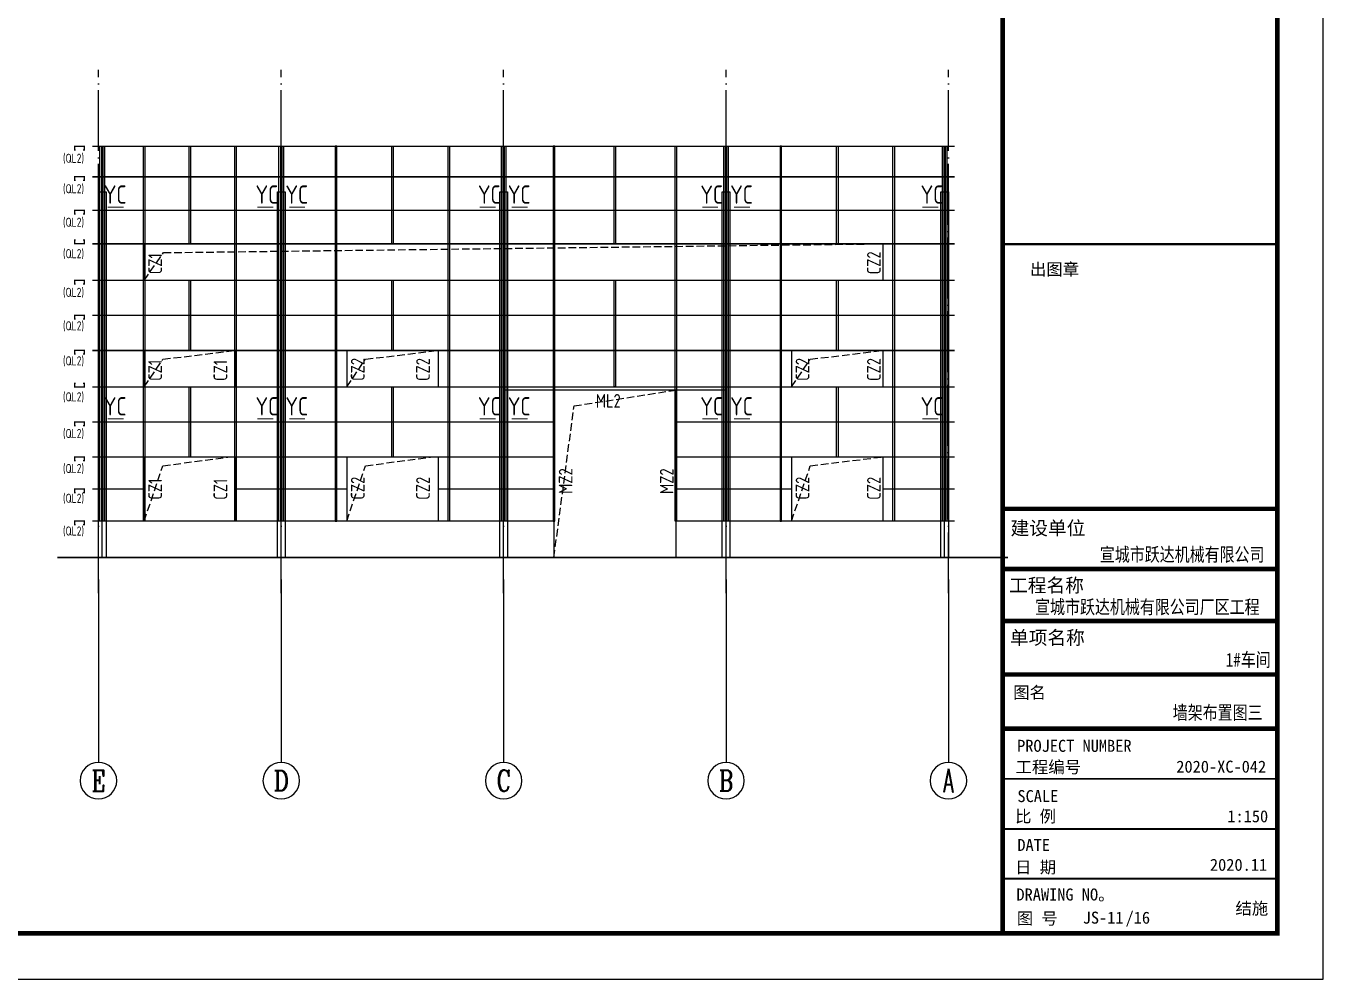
# Model space of a CAD drawing. Extents: x 69728788 to 149766163, y 20718153 to 43663798.
# Drawn here: x 74889993 to 74932569, y 21216619 to 21247906 of the extents above; entities that cross this region are included whole.
import ezdxf
from ezdxf.enums import TextEntityAlignment as Align

# ---------------------------------------------------------------- set-up
doc = ezdxf.new("R2010")
doc.units = 0
doc.header["$LTSCALE"] = 1000
doc.header["$MEASUREMENT"] = 0
for name, pattern in [('CONTINOUS', [0]), ('DASH', [0.35, 0.25, -0.1]), ('DOTE', [2.42, 2, -0.2, 0.02, -0.2])]:
    doc.linetypes.add(name, pattern=pattern)
doc.layers.get('0').update_dxf_attribs({"linetype": 'CONTINUOUS'})
for name, color, linetype in [('03', 3, 'CONTINUOUS'), ('621', 2, 'CONTINUOUS'), ('AXIS', 3, 'CONTINUOUS'), ('AXIS_TEXT', 7, 'CONTINUOUS'), ('DOTE', 251, 'DOTE'), ('PUB_TITLE', 4, 'CONTINUOUS'), ('TDB_文字', 3, 'CONTINUOUS'), ('TEXT', 7, 'CONTINUOUS'), ('图框', 253, 'CONTINUOUS'), ('屋面隅撑', 1, 'CONTINUOUS'), ('梁', 4, 'CONTINUOUS'), ('梁虚线', 134, 'DASH'), ('钢柱', 3, 'CONTINUOUS')]:
    doc.layers.add(name, color=color, linetype=linetype)
doc.styles.add('-黑体', font='simhei.ttf')
doc.styles.add('_TCH_AXIS', font='COMPLEX', dxfattribs={"bigfont": 'GBCBIG'})
doc.styles.add('COMPLEX', font='COMPLEX')
doc.styles.add('TSSD_Rein', font='atssdeng.shx', dxfattribs={"width": 0.7, "bigfont": 'atssdchn.shx'})
doc.styles.add('宋体', font='', dxfattribs={"width": 0.8})
doc.styles.add('黑体', font='simhei.ttf', dxfattribs={"width": 0.6, "height": 4.3})
doc.styles.get('宋体').set_extended_font_data('SimSun')

# ---------------------------------------------------------------- blocks, each defined once
blk = doc.blocks.new('_AXISO')
blk.add_circle((0, 0), 0.5)
at = {"layer": 'AXIS_TEXT', "style": 'COMPLEX', "width": 1.041667}
blk.add_attdef('A', text='', height=0.56, dxfattribs=at).set_placement((-0.25, -0.28), (0.25, -0.28), align=Align.FIT)

msp = doc.modelspace()

# ---------------------------------------------------------------- linework, layer by layer
at = {"const_width": 50}
msp.add_lwpolyline([(74922226.8, 21230455.3), (74891019.5, 21230455.3)], dxfattribs=at)
at = {"layer": '03'}
msp.add_line((74892497.7, 21230455.3), (74898372.7, 21230455.3), dxfattribs=at)
at = {"layer": '621', "const_width": 45}
for points in [[(74891869, 21243835.3), (74891909, 21243835.3), (74891909, 21243955.3), (74891589, 21243955.3), (74891589, 21243835.3), (74891629, 21243835.3)], [(74891869, 21242835.3), (74891909, 21242835.3), (74891909, 21242955.3), (74891589, 21242955.3), (74891589, 21242835.3), (74891629, 21242835.3)], [(74891869, 21241735.3), (74891909, 21241735.3), (74891909, 21241855.3), (74891589, 21241855.3), (74891589, 21241735.3), (74891629, 21241735.3)], [(74891869, 21240875.3), (74891909, 21240875.3), (74891909, 21240755.3), (74891589, 21240755.3), (74891589, 21240875.3), (74891629, 21240875.3)], [(74891869, 21239435.3), (74891909, 21239435.3), (74891909, 21239555.3), (74891589, 21239555.3), (74891589, 21239435.3), (74891629, 21239435.3)], [(74891869, 21238285.3), (74891909, 21238285.3), (74891909, 21238405.3), (74891589, 21238405.3), (74891589, 21238285.3), (74891629, 21238285.3)], [(74891869, 21237135.3), (74891909, 21237135.3), (74891909, 21237255.3), (74891589, 21237255.3), (74891589, 21237135.3), (74891629, 21237135.3)], [(74891869, 21236175.3), (74891909, 21236175.3), (74891909, 21236055.3), (74891589, 21236055.3), (74891589, 21236175.3), (74891629, 21236175.3)], [(74891869, 21234785.3), (74891909, 21234785.3), (74891909, 21234905.3), (74891589, 21234905.3), (74891589, 21234785.3), (74891629, 21234785.3)], [(74891869, 21233635.3), (74891909, 21233635.3), (74891909, 21233755.3), (74891589, 21233755.3), (74891589, 21233635.3), (74891629, 21233635.3)], [(74891869, 21232585.3), (74891909, 21232585.3), (74891909, 21232705.3), (74891589, 21232705.3), (74891589, 21232585.3), (74891629, 21232585.3)], [(74891869, 21231531.1), (74891909, 21231531.1), (74891909, 21231651.1), (74891589, 21231651.1), (74891589, 21231531.1), (74891629, 21231531.1)]]:
    msp.add_lwpolyline(points, dxfattribs=at)
at = {"layer": 'AXIS'}
for p, q in [((74892372.7, 21229731.4), (74892372.7, 21223731.4)), ((74898372.7, 21229731.4), (74898372.7, 21223731.4)), ((74905672.7, 21229731.4), (74905672.7, 21223731.4)), ((74912972.7, 21229731.4), (74912972.7, 21223731.4)), ((74920272.7, 21229731.4), (74920272.7, 21223731.4)), ((74920272.7, 21229731.4), (74920272.7, 21223731.4))]:
    msp.add_line(p, q, dxfattribs=at)
at = {"layer": 'DOTE', "color": 25, "linetype": 'DOTE'}
for p, q in [((74892372.7, 21229281.4), (74892372.7, 21246466.6)), ((74898372.7, 21229281.4), (74898372.7, 21246466.6)), ((74905672.7, 21229281.4), (74905672.7, 21246466.6)), ((74912972.7, 21229281.4), (74912972.7, 21246466.6)), ((74920272.7, 21229281.4), (74920272.7, 21246466.6))]:
    msp.add_line(p, q, dxfattribs=at)
at = {"layer": 'PUB_TITLE'}
msp.add_lwpolyline([(74843468.9, 21216619.3), (74932568.9, 21216619.3), (74932568.9, 21279619.3), (74843468.9, 21279619.3)], close=True, dxfattribs=at)
at = {"layer": 'PUB_TITLE', "const_width": 150}
msp.add_lwpolyline([(74847218.9, 21218119.3), (74931068.9, 21218119.3), (74931068.9, 21278119.3), (74847218.9, 21278119.3)], close=True, dxfattribs=at)
at = {"layer": 'TDB_文字'}
for points in [[(74892422.7, 21243955.3), (74892472.7, 21243955.3), (74892472.7, 21231655.3), (74892422.7, 21231655.3)], [(74892522.7, 21243955.3), (74892572.7, 21243955.3), (74892572.7, 21231655.3), (74892522.7, 21231655.3)], [(74893847.7, 21243955.3), (74893897.7, 21243955.3), (74893897.7, 21231655.3), (74893847.7, 21231655.3)], [(74895347.7, 21243955.3), (74895397.7, 21243955.3), (74895397.7, 21240747.8), (74895347.7, 21240747.8)], [(74896847.7, 21243955.3), (74896897.7, 21243955.3), (74896897.7, 21231655.3), (74896847.7, 21231655.3)], [(74898297.7, 21243955.3), (74898347.7, 21243955.3), (74898347.7, 21231655.3), (74898297.7, 21231655.3)], [(74898397.7, 21243955.3), (74898447.7, 21243955.3), (74898447.7, 21231655.3), (74898397.7, 21231655.3)], [(74900197.7, 21243955.3), (74900147.7, 21243955.3), (74900147.7, 21231655.3), (74900197.7, 21231655.3)], [(74901997.7, 21243955.3), (74902047.7, 21243955.3), (74902047.7, 21240747.8), (74901997.7, 21240747.8)], [(74903847.7, 21243955.3), (74903897.7, 21243955.3), (74903897.7, 21231655.3), (74903847.7, 21231655.3)], [(74905597.7, 21243955.3), (74905647.7, 21243955.3), (74905647.7, 21231655.3), (74905597.7, 21231655.3)], [(74905697.7, 21243955.3), (74905747.7, 21243955.3), (74905747.7, 21231655.3), (74905697.7, 21231655.3)], [(74907347.7, 21243955.3), (74907297.7, 21243955.3), (74907297.7, 21231655.3), (74907347.7, 21231655.3)], [(74909297.7, 21243955.3), (74909347.7, 21243955.3), (74909347.7, 21240747.8), (74909297.7, 21240747.8)], [(74911297.7, 21243955.3), (74911347.7, 21243955.3), (74911347.7, 21231655.3), (74911297.7, 21231655.3)], [(74912897.7, 21243955.3), (74912947.7, 21243955.3), (74912947.7, 21231655.3), (74912897.7, 21231655.3)], [(74912997.7, 21243955.3), (74913047.7, 21243955.3), (74913047.7, 21231655.3), (74912997.7, 21231655.3)], [(74914797.7, 21243955.3), (74914747.7, 21243955.3), (74914747.7, 21231655.3), (74914797.7, 21231655.3)], [(74916597.7, 21243955.3), (74916647.7, 21243955.3), (74916647.7, 21240747.8), (74916597.7, 21240747.8)], [(74918447.7, 21243955.3), (74918497.7, 21243955.3), (74918497.7, 21231655.3), (74918447.7, 21231655.3)], [(74920072.7, 21243961.1), (74920122.7, 21243961.1), (74920122.7, 21231655.3), (74920072.7, 21231655.3)], [(74920172.7, 21243961.1), (74920222.7, 21243961.1), (74920222.7, 21231655.3), (74920172.7, 21231655.3)], [(74895347.7, 21239560.9), (74895397.7, 21239560.9), (74895397.7, 21237255.3), (74895347.7, 21237255.3)], [(74901997.7, 21239560.9), (74902047.7, 21239560.9), (74902047.7, 21237255.3), (74901997.7, 21237255.3)], [(74909297.7, 21239560.9), (74909347.7, 21239560.9), (74909347.7, 21236055.3), (74909297.7, 21236055.3)], [(74916597.7, 21239560.9), (74916647.7, 21239560.9), (74916647.7, 21237255.3), (74916597.7, 21237255.3)], [(74895347.7, 21236060.9), (74895397.7, 21236060.9), (74895397.7, 21233755.3), (74895347.7, 21233755.3)], [(74901997.7, 21236060.9), (74902047.7, 21236060.9), (74902047.7, 21233755.3), (74901997.7, 21233755.3)], [(74916597.7, 21236060.9), (74916647.7, 21236060.9), (74916647.7, 21233755.3), (74916597.7, 21233755.3)]]:
    msp.add_lwpolyline(points, close=True, dxfattribs=at)
at = {"layer": '图框', "color": 4}
for points, const_width in [([(74922055.1, 21278119.3), (74922055.1, 21218119.3)], 147.9), ([(74922055.1, 21232056.2), (74931036.2, 21232056.2)], 149.4), ([(74922055.1, 21230080.7), (74931038.9, 21230080.7)], 149.4), ([(74922055.1, 21228371.7), (74931068.9, 21228371.7)], 149.4), ([(74922055.1, 21226615.6), (74931068.9, 21226615.6)], 149.4), ([(74922055.1, 21224838.8), (74931068.9, 21224838.8)], 149.4), ([(74922055.1, 21223190.5), (74931068.9, 21223190.5)], 60.5), ([(74922055.1, 21221545), (74931068.9, 21221545)], 60.5), ([(74922055.1, 21219912.1), (74931068.9, 21219912.1)], 60.5)]:
    msp.add_lwpolyline(points, dxfattribs=dict(at, const_width=const_width))
at = {"layer": '图框', "color": 0}
for points, const_width in [([(74922055.1, 21240742.9), (74931068.9, 21240742.9)], 75), ([(74922518.9, 21232056.2), (74931036.2, 21232056.2)], 60.5)]:
    msp.add_lwpolyline(points, dxfattribs=dict(at, const_width=const_width))
at = {"layer": '屋面隅撑', "const_width": 30}
for points in [[(74893196, 21241955.2), (74892673.6, 21241955.2)], [(74897589.4, 21241955.2), (74898111.8, 21241955.2)], [(74899155.9, 21241955.2), (74898633.5, 21241955.2)], [(74904889.4, 21241955.2), (74905411.8, 21241955.2)], [(74906455.9, 21241955.2), (74905933.5, 21241955.2)], [(74912189.4, 21241955.2), (74912711.8, 21241955.2)], [(74913755.9, 21241955.2), (74913233.5, 21241955.2)], [(74919420.1, 21241955.2), (74919942.5, 21241955.2)], [(74893196, 21235005.2), (74892673.6, 21235005.2)], [(74897589.4, 21235005.2), (74898111.8, 21235005.2)], [(74899155.9, 21235005.2), (74898633.5, 21235005.2)], [(74904889.4, 21235005.2), (74905411.8, 21235005.2)], [(74906455.9, 21235005.2), (74905933.5, 21235005.2)], [(74912189.4, 21235005.2), (74912711.8, 21235005.2)], [(74913755.9, 21235005.2), (74913233.5, 21235005.2)], [(74919420.1, 21235005.2), (74919942.5, 21235005.2)]]:
    msp.add_lwpolyline(points, dxfattribs=at)
at = {"layer": '梁', "linetype": 'CONTINOUS'}
for p, q in [((74892497.7, 21230455.3), (74892497.7, 21243955.3)), ((74898372.7, 21230455.3), (74898372.7, 21243949.4)), ((74905672.7, 21230455.3), (74905672.7, 21243949.4)), ((74912972.7, 21230455.3), (74912972.7, 21243949.4)), ((74920147.7, 21230455.3), (74920147.7, 21243955.3)), ((74893872.7, 21240755.3), (74893872.7, 21239555.3)), ((74918122.7, 21240755.3), (74918122.7, 21239555.3)), ((74893872.7, 21237255.3), (74893872.7, 21236055.3)), ((74896872.7, 21237255.3), (74896872.7, 21236055.3)), ((74900522.7, 21237255.3), (74900522.7, 21236055.3)), ((74903522.7, 21237255.3), (74903522.7, 21236055.3)), ((74915122.7, 21237255.3), (74915122.7, 21236055.3)), ((74918122.7, 21237255.3), (74918122.7, 21236055.3)), ((74907322.7, 21235955.3), (74907322.7, 21230455.3)), ((74911322.7, 21235955.3), (74911322.7, 21230455.3)), ((74893872.7, 21233755.3), (74893872.7, 21231655.3)), ((74896872.7, 21233755.3), (74896872.7, 21231655.3)), ((74900522.7, 21233755.3), (74900522.7, 21231655.3)), ((74903522.7, 21233755.3), (74903522.7, 21231655.3)), ((74915122.7, 21233755.3), (74915122.7, 21231655.3)), ((74918122.7, 21233755.3), (74918122.7, 21231655.3))]:
    msp.add_line(p, q, dxfattribs=at)
at = {"layer": '梁', "linetype": 'CONTINOUS', "const_width": 50}
for points in [[(74920472.7, 21243955.3), (74892172.7, 21243955.3)], [(74920472.7, 21242955.3), (74892172.7, 21242955.3)], [(74920472.7, 21241855.3), (74892172.7, 21241855.3)], [(74920472.7, 21240755.3), (74892172.7, 21240755.3)], [(74920472.7, 21239555.3), (74892172.7, 21239555.3)], [(74920472.7, 21238405.3), (74892172.7, 21238405.3)], [(74920472.7, 21237255.3), (74892172.7, 21237255.3)], [(74896297.3, 21236055.3), (74892172.7, 21236055.3)], [(74902722.7, 21236055.3), (74896297.3, 21236055.3)], [(74920472.7, 21236055.3), (74902722.7, 21236055.3)], [(74912972.7, 21235955.3), (74905672.7, 21235955.3)], [(74896297.3, 21234905.3), (74892172.7, 21234905.3)], [(74902722.7, 21234905.3), (74896297.3, 21234905.3)], [(74907322.7, 21234905.3), (74902722.7, 21234905.3)], [(74920472.7, 21234905.3), (74911322.7, 21234905.3)], [(74895772.7, 21233755.3), (74892172.7, 21233755.3)], [(74902722.7, 21233755.3), (74895772.7, 21233755.3)], [(74907322.7, 21233755.3), (74902722.7, 21233755.3)], [(74920472.7, 21233755.3), (74911322.7, 21233755.3)], [(74893872.7, 21232705.3), (74892172.7, 21232705.3)], [(74900522.7, 21232705.3), (74896872.7, 21232705.3)], [(74900522.7, 21232705.3), (74896872.7, 21232705.3)], [(74907322.7, 21232705.3), (74903522.7, 21232705.3)], [(74915122.7, 21232705.3), (74911322.7, 21232705.3)], [(74920472.7, 21232705.3), (74918122.7, 21232705.3)], [(74905372.7, 21231655.3), (74892172.7, 21231655.3)], [(74907322.7, 21231655.3), (74905372.7, 21231655.3)], [(74920472.7, 21231655.3), (74911322.7, 21231655.3)]]:
    msp.add_lwpolyline(points, dxfattribs=at)
at = {"layer": '梁虚线'}
for points in [[(74893872.7, 21239555.3), (74894506.7, 21240465.3), (74918122.7, 21240755.3)], [(74893872.7, 21236055.3), (74894487.3, 21236965.3), (74896872.7, 21237255.3)], [(74900522.7, 21236055.3), (74901137.3, 21236965.3), (74903522.7, 21237255.3)], [(74915122.7, 21236055.3), (74915737.3, 21236965.3), (74918122.7, 21237255.3)], [(74907322.7, 21230455.3), (74907985.3, 21235431.8), (74911322.7, 21235955.3)], [(74893872.7, 21231655.3), (74894487.3, 21233465.3), (74896622.7, 21233755.3)], [(74900522.7, 21231655.3), (74901137.3, 21233465.3), (74903272.7, 21233755.3)], [(74915122.7, 21231655.3), (74915737.3, 21233465.3), (74918072.7, 21233755.3)]]:
    msp.add_lwpolyline(points, dxfattribs=at)
at = {"layer": '钢柱', "color": 6}
for points in [[(74892372.7, 21242455.3), (74892622.7, 21242455.3), (74892622.7, 21230455.3), (74892372.7, 21230455.3)], [(74898247.7, 21242455.3), (74898497.7, 21242455.3), (74898497.7, 21230455.3), (74898247.7, 21230455.3)], [(74905547.7, 21242455.3), (74905797.7, 21242455.3), (74905797.7, 21230455.3), (74905547.7, 21230455.3)], [(74912847.7, 21242455.3), (74913097.7, 21242455.3), (74913097.7, 21230455.3), (74912847.7, 21230455.3)], [(74920022.7, 21242455.3), (74920272.7, 21242455.3), (74920272.7, 21230455.3), (74920022.7, 21230455.3)]]:
    msp.add_lwpolyline(points, close=True, dxfattribs=at)

# ---------------------------------------------------------------- block references
at = {"layer": 'AXIS'}
ref = msp.add_blockref('_AXISO', (74892372.7, 21223131.4), dxfattribs=dict(at, xscale=-1200, yscale=1200, zscale=1200))
ref.add_attrib('A', 'E', dxfattribs={"layer": 'AXIS_TEXT', "height": 698.9, "style": '_TCH_AXIS', "width": 0.875}).set_placement((74892139.7, 21222781.9), (74892605.6, 21222781.9), align=Align.FIT)
ref = msp.add_blockref('_AXISO', (74898372.7, 21223131.4), dxfattribs=dict(at, xscale=-1200, yscale=1200, zscale=1200))
ref.add_attrib('A', 'D', dxfattribs={"layer": 'AXIS_TEXT', "height": 668.2, "style": '_TCH_AXIS', "width": 0.941176}).set_placement((74898118.1, 21222797.3), (74898627.2, 21222797.3), align=Align.FIT)
ref = msp.add_blockref('_AXISO', (74905672.7, 21223131.4), dxfattribs=dict(at, xscale=-1200, yscale=1200, zscale=1200))
ref.add_attrib('A', 'C', dxfattribs={"layer": 'AXIS_TEXT', "height": 698.9, "style": '_TCH_AXIS', "width": 0.933333}).set_placement((74905439.7, 21222781.9), (74905905.6, 21222781.9), align=Align.FIT)
ref = msp.add_blockref('_AXISO', (74912972.7, 21223131.4), dxfattribs=dict(at, xscale=-1200, yscale=1200, zscale=1200))
ref.add_attrib('A', 'B', dxfattribs={"layer": 'AXIS_TEXT', "height": 698.9, "style": '_TCH_AXIS', "width": 0.823529}).set_placement((74912739.7, 21222781.9), (74913205.6, 21222781.9), align=Align.FIT)
ref = msp.add_blockref('_AXISO', (74920272.7, 21223131.4), dxfattribs=dict(at, xscale=-1200, yscale=1200, zscale=1200))
ref.add_attrib('A', 'A', dxfattribs={"layer": 'AXIS_TEXT', "height": 772.1, "style": '_TCH_AXIS', "width": 0.5}).set_placement((74920107.2, 21222745.4), (74920438.1, 21222745.4), align=Align.FIT)

# ---------------------------------------------------------------- texts
at = {"insert": (74925259.2, 21230333.7), "char_height": 2.5, "width": 44.085, "attachment_point": 1}
msp.add_mtext('宣城嘉怡纸箱包装有限公司', dxfattribs=at)
at = {"layer": 'AXIS', "style": 'TSSD_Rein', "width": 0.8}
for p in [(74891208.5, 21243412.1), (74891208.5, 21242412.1), (74891208.5, 21241312.1), (74891208.5, 21240280.9), (74891208.5, 21239012.1), (74891208.5, 21237912.1), (74891208.5, 21236762.1), (74891208.5, 21235580.9), (74891208.5, 21234378.4), (74891208.5, 21233228.4), (74891208.5, 21232251.5), (74891208.5, 21231177)]:
    msp.add_text('(QL2)', height=300, dxfattribs=at).set_placement(p)
at = {"layer": 'TEXT', "style": 'TSSD_Rein', "width": 0.8}
for s, p in [('CZ1', (74894458.3, 21239754.7)), ('CZ2', (74918050.6, 21239752)), ('CZ1', (74894458.3, 21236254.7)), ('CZ1', (74896600.6, 21236252)), ('CZ2', (74901108.3, 21236254.7)), ('CZ2', (74903250.6, 21236252)), ('CZ2', (74915708.3, 21236254.7)), ('CZ2', (74918050.6, 21236252)), ('MZ2', (74907932.7, 21232544.8)), ('MZ2', (74911250.6, 21232542.1)), ('CZ1', (74894458.3, 21232355.6)), ('CZ1', (74896600.6, 21232352.8)), ('CZ2', (74901108.3, 21232355.6)), ('CZ2', (74903250.6, 21232352.8)), ('CZ2', (74915708.3, 21232355.6)), ('CZ2', (74918050.6, 21232352.8))]:
    msp.add_text(s, height=450, rotation=90, dxfattribs=at).set_placement(p)
msp.add_text('ML2', height=450, dxfattribs=at).set_placement((74908698.4, 21235372.8))
at = {"layer": 'TEXT', "color": 3, "style": '-黑体', "width": 0.8}
for s, height, p in [('宣城市跃达机械有限公司', 450.225, (74925242.7, 21230330.4)), ('宣城市跃达机械有限公司厂区工程', 450.225, (74923116.1, 21228609.6)), ('1#车间', 450.22, (74929378.1, 21226876)), ('墙架布置图三', 450.22, (74927635.7, 21225141.8))]:
    msp.add_text(s, height=height, dxfattribs=at).set_placement(p)
at = {"layer": '图框', "color": 4}
for s, height, style, p in [('出图章', 394.42, '黑体', (74922947.8, 21239722.2)), ('建设单位', 450, '黑体', (74922312.5, 21231197.2)), ('工程名称', 450, '黑体', (74922262.7, 21229319.9)), ('单项名称', 450, '黑体', (74922292.7, 21227601.1)), ('图名', 394.42, '黑体', (74922396.6, 21225828)), ('工程编号', 394.42, '黑体', (74922473.8, 21223381)), ('2020-XC-042', 394.416, '宋体', (74927751.3, 21223394.7)), ('SCALE', 394.42, '黑体', (74922536.6, 21222427.8)), ('比 例', 394.42, '黑体', (74922460.5, 21221763.3)), ('1:150', 394.42, '宋体', (74929426, 21221764.9)), ('DATE', 394.42, '黑体', (74922534.5, 21220824.8)), ('日 期', 394.42, '黑体', (74922460.5, 21220094.1)), ('2020.11', 394.42, '宋体', (74928855.1, 21220172.7)), ('DRAWING NO。', 394.416, '黑体', (74922503.4, 21219197.8)), ('图 号', 394.42, '黑体', (74922516.5, 21218410.2))]:
    msp.add_text(s, height=height, dxfattribs=dict(at, style=style)).set_placement(p)
at = {"layer": '图框', "color": 0, "style": '黑体'}
msp.add_text('PROJECT NUMBER', height=394.416, dxfattribs=at).set_placement((74922527, 21224078.2))
at = {"layer": '图框', "color": 3, "style": '宋体'}
for s, p in [('结施', (74929691.9, 21218744)), ('JS-11', (74924679.8, 21218437.7)), ('/16', (74926086.4, 21218437.7))]:
    msp.add_text(s, height=394.42, dxfattribs=at).set_placement(p)
at = {"layer": '屋面隅撑', "color": 3, "style": 'TSSD_Rein', "width": 0.8}
for p in [(74892550.9, 21242071.3), (74897530, 21242071.3), (74898510.8, 21242071.3), (74904830, 21242071.3), (74905810.8, 21242071.3), (74912130, 21242071.3), (74913110.8, 21242071.3), (74919360.7, 21242071.3), (74892550.9, 21235121.3), (74897530, 21235121.3), (74898510.8, 21235121.3), (74904830, 21235121.3), (74905810.8, 21235121.3), (74912130, 21235121.3), (74913110.8, 21235121.3), (74919360.7, 21235121.3)]:
    msp.add_text('YC', height=600, dxfattribs=at).set_placement(p)

doc.saveas('drawing.dxf')
